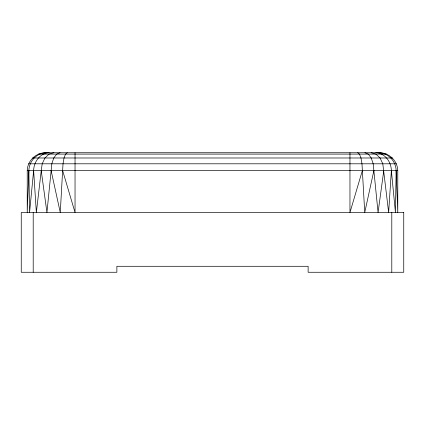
<?xml version="1.0" encoding="UTF-8"?>
<svg xmlns="http://www.w3.org/2000/svg" width="425" height="425" viewBox="0 0 425 425"><rect width="100%" height="100%" fill="white"/><g stroke="black" fill="none" stroke-linecap="round" stroke-linejoin="round"><path stroke-width="0.64" d="M378.824 152.734C388.354 152.963 395.988 161.261 396.142 170.664L395.436 212.5L391.367 170.664C391.266 161.936 385.061 153.127 375.838 152.734M46.176 152.734C36.646 152.963 29.012 161.261 28.858 170.664L27.227 212.5L27.227 170.664C27.418 161.032 35.525 152.926 45.156 152.734L379.844 152.734C389.475 152.926 397.582 161.032 397.773 170.664L397.773 212.5L396.142 170.664M60.095 152.734L56.668 154.1L53.757 157.988L51.813 163.8L51.133 170.664L60.265 212.5L63.017 163.8L64.021 157.988L65.53 154.1L67.304 152.734M391.367 170.664L388.641 212.5L382.803 163.8L380.056 157.988L375.944 154.1L371.089 152.734M49.162 152.734C39.939 153.127 33.734 161.936 33.633 170.664L29.564 212.5L28.858 170.664M51.133 170.664L46.936 212.5L41.23 170.664L42.197 163.8L44.944 157.988L49.056 154.1L53.911 152.734M41.23 170.664L36.359 212.5L33.633 170.664M383.77 170.664L378.064 212.5L373.187 163.8L371.243 157.988L368.332 154.1L364.905 152.734M373.867 170.664L364.735 212.5L361.983 163.8L360.979 157.988L359.47 154.1L357.696 152.734M362.334 170.664L349.961 212.5L349.961 152.734M38.292 154.1L386.707 154.1M32.481 157.988L392.519 157.988M28.592 163.8L396.408 163.8M27.227 170.664L397.773 170.664M62.666 170.664L75.039 212.5L75.039 152.734M391.797 212.5L391.797 272.266M33.203 212.5L33.203 272.266M403.75 212.5L21.25 212.5L21.25 272.266L116.875 272.266L116.875 266.289L308.125 266.289L308.125 272.266L403.75 272.266L403.75 212.5"/></g></svg>
